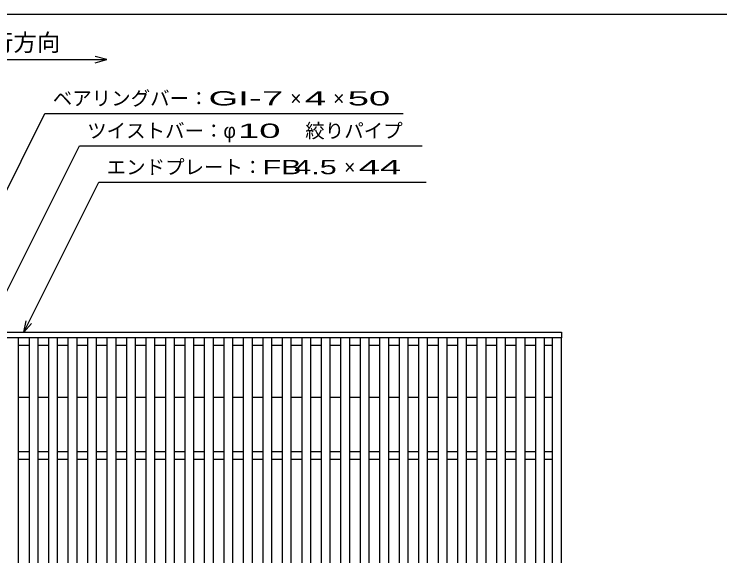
# Model space of a CAD drawing. Units: millimetres, scale not verified. Extents: x -1092 to 1039, y -770 to 632.
# Drawn here: x -680 to -136, y 215 to 632 of the extents above; entities that cross this region are included whole.
import ezdxf
from ezdxf.enums import TextEntityAlignment as Align

# ---------------------------------------------------------------- set-up
doc = ezdxf.new("R2010")
doc.units = ezdxf.units.MM
doc.header["$LTSCALE"] = 6
for name, color, linetype, lineweight in [('0_2', 150, 'Continuous', 25), ('16', 3, 'Continuous', 25), ('22', 4, 'Continuous', 25)]:
    doc.layers.add(name, color=color, linetype=linetype, lineweight=lineweight)
doc.styles.add('ベクトル', font='')
doc.styles.get('ベクトル').set_extended_font_data('ベクトル')

msp = doc.modelspace()

# ---------------------------------------------------------------- linework, layer by layer
at = {"layer": '0_2'}
msp.add_line((-1037.4, 632.1), (1038.6, 632.1), dxfattribs=at)
at = {"layer": '16'}
for p, q in [((-848, 387), (-258, 387)), ((-258, 387), (-258, 382.5)), ((-258, 382.5), (-848, 382.5)), ((-676, 382.5), (-683, 382.5)), ((-676, -198.5), (-676, 382.5)), ((-668, 382.5), (-668, -198.5)), ((-661, 382.5), (-668, 382.5)), ((-661, -198.5), (-661, 382.5)), ((-653, 382.5), (-653, -198.5)), ((-646, 382.5), (-653, 382.5)), ((-646, -198.5), (-646, 382.5)), ((-638, 382.5), (-638, -198.5)), ((-631, 382.5), (-638, 382.5)), ((-631, -198.5), (-631, 382.5)), ((-623, 382.5), (-623, -198.5)), ((-616, 382.5), (-623, 382.5)), ((-616, -198.5), (-616, 382.5)), ((-608, 382.5), (-608, -198.5)), ((-601, 382.5), (-608, 382.5)), ((-601, -198.5), (-601, 382.5)), ((-593, 382.5), (-593, -198.5)), ((-586, 382.5), (-593, 382.5)), ((-586, -198.5), (-586, 382.5)), ((-578, 382.5), (-578, -198.5)), ((-571, 382.5), (-578, 382.5)), ((-571, -198.5), (-571, 382.5)), ((-563, 382.5), (-563, -198.5)), ((-556, 382.5), (-563, 382.5)), ((-556, -198.5), (-556, 382.5)), ((-548, 382.5), (-548, -198.5)), ((-541, 382.5), (-548, 382.5)), ((-541, -198.5), (-541, 382.5)), ((-533, 382.5), (-533, -198.5)), ((-526, 382.5), (-533, 382.5)), ((-526, -198.5), (-526, 382.5)), ((-518, 382.5), (-518, -198.5)), ((-511, 382.5), (-518, 382.5)), ((-511, -198.5), (-511, 382.5)), ((-503, 382.5), (-503, -198.5)), ((-496, 382.5), (-503, 382.5)), ((-496, -198.5), (-496, 382.5)), ((-488, 382.5), (-488, -198.5)), ((-481, 382.5), (-488, 382.5)), ((-481, -198.5), (-481, 382.5)), ((-473, 382.5), (-473, -198.5)), ((-466, 382.5), (-473, 382.5)), ((-466, -198.5), (-466, 382.5)), ((-458, 382.5), (-458, -198.5)), ((-451, 382.5), (-458, 382.5)), ((-451, -198.5), (-451, 382.5)), ((-443, 382.5), (-443, -198.5)), ((-436, 382.5), (-443, 382.5)), ((-436, -198.5), (-436, 382.5)), ((-428, 382.5), (-428, -198.5)), ((-421, 382.5), (-428, 382.5)), ((-421, -198.5), (-421, 382.5)), ((-413, 382.5), (-413, -198.5)), ((-406, 382.5), (-413, 382.5)), ((-406, -198.5), (-406, 382.5)), ((-398, 382.5), (-398, -198.5)), ((-391, 382.5), (-398, 382.5)), ((-391, -198.5), (-391, 382.5)), ((-383, 382.5), (-383, -198.5)), ((-376, 382.5), (-383, 382.5)), ((-376, -198.5), (-376, 382.5)), ((-368, 382.5), (-368, -198.5)), ((-361, 382.5), (-368, 382.5)), ((-361, -198.5), (-361, 382.5)), ((-353, 382.5), (-353, -198.5)), ((-346, 382.5), (-353, 382.5)), ((-346, -198.5), (-346, 382.5)), ((-338, 382.5), (-338, -198.5)), ((-331, 382.5), (-338, 382.5)), ((-331, -198.5), (-331, 382.5)), ((-323, 382.5), (-323, -198.5)), ((-316, 382.5), (-323, 382.5)), ((-316, -198.5), (-316, 382.5)), ((-308, 382.5), (-308, -198.5)), ((-301, 382.5), (-308, 382.5)), ((-301, -198.5), (-301, 382.5)), ((-293, 382.5), (-293, -198.5)), ((-286, 382.5), (-293, 382.5)), ((-286, -198.5), (-286, 382.5)), ((-278, 382.5), (-278, -198.5)), ((-271, 382.5), (-278, 382.5)), ((-271, -198.5), (-271, 382.5)), ((-265, 382.5), (-265, -198.5)), ((-258, 382.5), (-265, 382.5)), ((-258, -198.5), (-258, 382.5)), ((-676, 377), (-668, 377)), ((-661, 377), (-653, 377)), ((-646, 377), (-638, 377)), ((-631, 377), (-623, 377)), ((-616, 377), (-608, 377)), ((-601, 377), (-593, 377)), ((-586, 377), (-578, 377)), ((-571, 377), (-563, 377)), ((-556, 377), (-548, 377)), ((-541, 377), (-533, 377)), ((-526, 377), (-518, 377)), ((-511, 377), (-503, 377)), ((-496, 377), (-488, 377)), ((-481, 377), (-473, 377)), ((-466, 377), (-458, 377)), ((-451, 377), (-443, 377)), ((-436, 377), (-428, 377)), ((-421, 377), (-413, 377)), ((-406, 377), (-398, 377)), ((-391, 377), (-383, 377)), ((-376, 377), (-368, 377)), ((-361, 377), (-353, 377)), ((-346, 377), (-338, 377)), ((-331, 377), (-323, 377)), ((-316, 377), (-308, 377)), ((-301, 377), (-293, 377)), ((-286, 377), (-278, 377)), ((-271, 377), (-265, 377)), ((-676, 337), (-668, 337)), ((-661, 337), (-653, 337)), ((-646, 337), (-638, 337)), ((-631, 337), (-623, 337)), ((-616, 337), (-608, 337)), ((-601, 337), (-593, 337)), ((-586, 337), (-578, 337)), ((-571, 337), (-563, 337)), ((-556, 337), (-548, 337)), ((-541, 337), (-533, 337)), ((-526, 337), (-518, 337)), ((-511, 337), (-503, 337)), ((-496, 337), (-488, 337)), ((-481, 337), (-473, 337)), ((-466, 337), (-458, 337)), ((-451, 337), (-443, 337)), ((-436, 337), (-428, 337)), ((-421, 337), (-413, 337)), ((-406, 337), (-398, 337)), ((-391, 337), (-383, 337)), ((-376, 337), (-368, 337)), ((-361, 337), (-353, 337)), ((-346, 337), (-338, 337)), ((-331, 337), (-323, 337)), ((-316, 337), (-308, 337)), ((-301, 337), (-293, 337)), ((-286, 337), (-278, 337)), ((-271, 337), (-265, 337)), ((-676, 295), (-668, 295)), ((-661, 295), (-653, 295)), ((-646, 295), (-638, 295)), ((-631, 295), (-623, 295)), ((-616, 295), (-608, 295)), ((-601, 295), (-593, 295)), ((-586, 295), (-578, 295)), ((-571, 295), (-563, 295)), ((-556, 295), (-548, 295)), ((-541, 295), (-533, 295)), ((-526, 295), (-518, 295)), ((-511, 295), (-503, 295)), ((-496, 295), (-488, 295)), ((-481, 295), (-473, 295)), ((-466, 295), (-458, 295)), ((-451, 295), (-443, 295)), ((-436, 295), (-428, 295)), ((-421, 295), (-413, 295)), ((-406, 295), (-398, 295)), ((-391, 295), (-383, 295)), ((-376, 295), (-368, 295)), ((-361, 295), (-353, 295)), ((-346, 295), (-338, 295)), ((-331, 295), (-323, 295)), ((-316, 295), (-308, 295)), ((-301, 295), (-293, 295)), ((-286, 295), (-278, 295)), ((-271, 295), (-265, 295)), ((-676, 289), (-668, 289)), ((-661, 289), (-653, 289)), ((-646, 289), (-638, 289)), ((-631, 289), (-623, 289)), ((-616, 289), (-608, 289)), ((-601, 289), (-593, 289)), ((-586, 289), (-578, 289)), ((-571, 289), (-563, 289)), ((-556, 289), (-548, 289)), ((-541, 289), (-533, 289)), ((-526, 289), (-518, 289)), ((-511, 289), (-503, 289)), ((-496, 289), (-488, 289)), ((-481, 289), (-473, 289)), ((-466, 289), (-458, 289)), ((-451, 289), (-443, 289)), ((-436, 289), (-428, 289)), ((-421, 289), (-413, 289)), ((-406, 289), (-398, 289)), ((-391, 289), (-383, 289)), ((-376, 289), (-368, 289)), ((-361, 289), (-353, 289)), ((-346, 289), (-338, 289)), ((-331, 289), (-323, 289)), ((-316, 289), (-308, 289)), ((-301, 289), (-293, 289)), ((-286, 289), (-278, 289)), ((-271, 289), (-265, 289))]:
    msp.add_line(p, q, dxfattribs=at)
at = {"layer": '22'}
for p, q in [((-608, 597), (-617, 599.4)), ((-788, 597), (-608, 597)), ((-617, 594.6), (-608, 597)), ((-811, 245), (-655.75, 555.5)), ((-655.75, 555.5), (-379.75, 555.5)), ((-747, 295), (-629.25, 530.5)), ((-629.25, 530.5), (-365.25, 530.5)), ((-672, 387), (-614.25, 502.5)), ((-614.25, 502.5), (-362.25, 502.5)), ((-672, 387), (-670.2, 395.76)), ((-672, 387), (-666, 393.6))]:
    msp.add_line(p, q, dxfattribs=at)

# ---------------------------------------------------------------- texts
at = {"layer": '22', "color": 2, "style": 'ベクトル'}
for s, height, p in [('車両進行方向', 13.2, (-752, 610.2)), ('ベアリングバー：', 11, (-649.75, 567.2)), ('×', 11, (-466.75, 567.2)), ('×', 11, (-433.75, 567.2)), ('絞りパイプ', 11, (-455.25, 542.2)), ('ツイストバー：', 11, (-623.25, 542.2)), ('φ', 11, (-518.25, 542.2)), ('エンドプレート：', 11, (-608.25, 514.2)), ('×', 11, (-425.25, 514.2))]:
    msp.add_text(s, height=height, dxfattribs=at).set_placement(p, align=Align.MIDDLE_LEFT)
for s, width, p in [('GI-', 2, (-529.75, 567.2)), (' 7 ', 2, (-496.75, 567.2)), (' 4 ', 2, (-463.75, 567.2)), (' 50 ', 2, (-430.75, 567.2)), (' 10 ', 2, (-515.25, 542.2)), ('FB', 1.6, (-488.25, 514.2)), (' 4.5 ', 1.6, (-470.25, 514.2)), (' 44 ', 2, (-422.25, 514.2))]:
    msp.add_text(s, height=11, dxfattribs=dict(at, width=width)).set_placement(p, align=Align.MIDDLE_LEFT)

doc.saveas('drawing.dxf')
